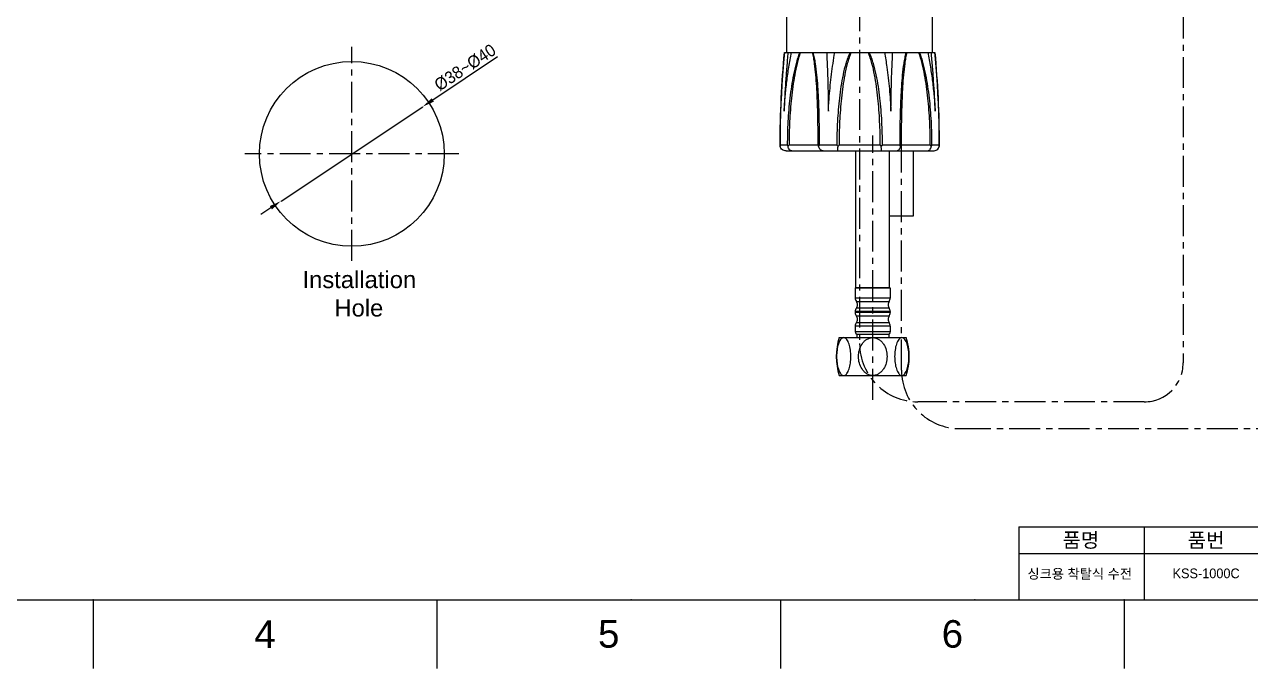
# Model space of a CAD drawing. Header units: millimetres. Extents: x 601 to 1195, y -13 to 407.
# Drawn here: x 813.2 to 1065.4, y -13.3 to 119.1 of the extents above; entities that cross this region are included whole.
import ezdxf

# ---------------------------------------------------------------- set-up
doc = ezdxf.new("R2010")
doc.units = ezdxf.units.MM
doc.header["$LTSCALE"] = 0.1
doc.linetypes.add('CENTERX2', pattern=[101.6, 63.5, -12.7, 12.7, -12.7])
for name, color, linetype in [('CENTER', 1, 'CENTERX2'), ('DIM', 3, 'Continuous'), ('FORM', 7, 'Continuous'), ('TEXT', 2, 'Continuous')]:
    doc.layers.add(name, color=color, linetype=linetype)
doc.styles.get("Standard").update_dxf_attribs({"font": 'arial.ttf'})
doc.dimstyles.new('ISO-25', dxfattribs={"dimtxt": 2.5, "dimasz": 2.5, "dimexe": 1.25, "dimexo": 0.625, "dimtad": 1, "dimlfac": 1.666667, "dimtxsty": 'Standard', "dimcen": 2.5, "dimadec": 0, "dimazin": 0, "dimtfac": 1, "dimtmove": 0, "dimatfit": 3, "dimfxl": 0, "dimarcsym": 0})

# ---------------------------------------------------------------- blocks, each defined once
blk = doc.blocks.new('*D2')
at = {"layer": 'Defpoints', "color": 0}
for p in [(895.12, 102.24), (865.98, 82.85)]:
    blk.add_point(p, dxfattribs=at)
at = {"layer": 'DIM', "color": 0, "lineweight": -2}
for p, q in [((910.49, 112.47), (897.2, 103.62)), ((865.98, 82.85), (895.12, 102.24)), ((863.9, 81.46), (861.82, 80.08))]:
    blk.add_line(p, q, dxfattribs=at)
at = {"layer": 'DIM', "color": 0}
for points in [[(896.97, 103.97), (897.43, 103.28), (895.12, 102.24)], [(863.67, 81.81), (864.13, 81.11), (865.98, 82.85)]]:
    blk.add_solid(points, dxfattribs=at)
at = {"layer": 'DIM', "color": 0, "insert": (903.85, 110.3), "char_height": 2.5, "attachment_point": 5, "rotation": 33.6436}
blk.add_mtext('{\\fMS PGothic|b0|i0|c129|p34;%%C38~%%C40}', dxfattribs=at)

msp = doc.modelspace()

# ---------------------------------------------------------------- linework, layer by layer
at = {"color": 7, "linetype": 'Continuous'}
for p, q in [((970.0157, 113.3903), (970.0157, 129.1703)), ((1000.0157, 113.3903), (1000.0157, 129.1703)), ((969.5371, 113.3903), (1000.4943, 113.3903)), ((968.6843, 98.6512), (968.647, 96.3417)), ((968.647, 96.3417), (968.6371, 94.1328)), ((968.6471, 96.3515), (968.6471, 96.3465)), ((968.6382, 94.3706), (968.6371, 94.1328)), ((968.6406, 94.0472), (968.6372, 94.1327)), ((968.6614, 94.3703), (970.1349, 94.3703)), ((970.4898, 94.3703), (976.4747, 94.3703)), ((976.768, 94.3703), (980.3254, 94.3703)), ((980.7837, 94.3703), (989.2477, 94.3703)), ((989.7061, 94.3703), (993.2634, 94.3703)), ((993.5567, 94.3703), (999.5416, 94.3703)), ((999.8965, 94.3703), (1001.37, 94.3703)), ((1001.3942, 94.1327), (1001.3908, 94.0472)), ((969.8766, 93.1703), (1000.1548, 93.1703))]:
    msp.add_line(p, q, dxfattribs=at)
for p, q in [((984.2629, 64.9703), (984.2629, 93.1703)), ((991.1629, 64.9703), (991.1629, 93.1703)), ((996.1055, 79.7903), (996.1055, 93.1703)), ((991.1629, 79.7903), (996.1055, 79.7903)), ((984.1129, 64.9703), (984.1129, 62.9071)), ((984.1135, 64.9703), (991.3124, 64.9703)), ((991.1629, 64.9703), (984.2629, 64.9703)), ((991.3129, 64.9703), (991.3129, 62.9071)), ((991.3129, 62.9071), (984.1129, 62.9071)), ((984.3379, 62.2075), (991.0879, 62.2075)), ((991.0879, 60.8331), (984.3379, 60.8331)), ((991.3129, 60.1336), (984.1129, 60.1336)), ((984.1129, 60.1336), (984.1129, 59.9071)), ((991.3129, 59.9071), (984.1129, 59.9071)), ((984.3379, 59.2075), (991.0879, 59.2075)), ((991.3129, 60.1336), (991.3129, 59.9071)), ((991.3129, 57.1336), (984.1129, 57.1336)), ((984.1129, 57.1336), (984.1129, 55.9703)), ((991.3129, 55.9703), (984.1129, 55.9703)), ((991.0879, 57.8331), (984.3379, 57.8331)), ((991.3129, 57.1336), (991.3129, 55.9703)), ((980.8132, 54.7703), (994.6126, 54.7703)), ((984.4129, 55.3703), (984.4129, 54.7703)), ((991.0124, 55.3703), (984.4134, 55.3703)), ((991.0129, 55.3703), (991.0129, 54.7703)), ((980.8132, 46.9703), (994.6126, 46.9703)), ((615.2102, 0.8691), (1180.8668, 0.8691)), ((827.3314, 0.8691), (827.3314, -13.2723)), ((898.0385, 0.8691), (898.0385, -13.2723)), ((968.7456, 0.8691), (968.7456, -13.2723)), ((1039.4526, 0.8691), (1039.4526, -13.2723))]:
    msp.add_line(p, q)
for points in [[(969.4159, 112.0144), (969.2818, 110.3768), (969.1522, 108.6373)], [(969.5371, 113.3903), (969.4154, 112.0093), (969.2811, 110.3673)], [(1000.8786, 108.6469), (1000.7496, 110.3768), (1000.6152, 112.0186), (1000.4943, 113.3903)], [(1000.8792, 108.6373), (1000.7503, 110.3673), (1000.616, 112.0093), (1000.6155, 112.0144)], [(969.1529, 108.6469), (969.032, 106.8311), (968.9219, 104.9279), (968.8252, 102.9337), (968.7449, 100.8433), (968.6841, 98.6414)], [(969.1522, 108.6373), (969.0314, 106.8214), (968.9213, 104.9182), (968.8247, 102.924), (968.7445, 100.8335)], [(1001.2067, 102.924), (1001.1101, 104.9182), (1001, 106.8214), (1000.8786, 108.6469)], [(1001.2062, 102.9337), (1001.1095, 104.9279), (1000.9994, 106.8311)], [(1001.3844, 96.3417), (1001.3473, 98.6414), (1001.2869, 100.8335), (1001.2062, 102.9337)], [(1001.3943, 94.1328), (1001.3843, 96.3515), (1001.3471, 98.6512), (1001.2866, 100.8433)]]:
    msp.add_lwpolyline(points, dxfattribs=at)
msp.add_circle((880.5517, 92.5419), 19)
for centre, radius, start, end in [((985.3129, 62.9071), 1.2, 180, 215.659088), ((985.3129, 60.1336), 1.2, 144.340912, 180), ((983.3629, 61.508), 1.2, 0, 35.659088), ((983.3629, 61.5327), 1.2, 324.340912, 358.82012), ((992.0629, 61.508), 1.2, 144.340912, 180), ((992.0629, 61.5327), 1.2, 181.179881, 215.659088), ((990.1129, 62.9071), 1.2, 324.340912, 0), ((990.1129, 60.1336), 1.2, 0, 35.659088), ((985.3129, 59.9071), 1.2, 180, 215.659088), ((983.3629, 58.508), 1.2, 0, 35.659088), ((983.3629, 58.5327), 1.2, 324.340912, 358.82012), ((992.0629, 58.508), 1.2, 144.340912, 180), ((992.0629, 58.5327), 1.2, 181.179881, 215.659088), ((990.1129, 59.9071), 1.2, 324.340912, 0), ((985.3129, 57.1336), 1.2, 144.340912, 180), ((984.7129, 55.9703), 0.6, 180, 247.5), ((990.7129, 55.9703), 0.6, 292.5, 0), ((990.1129, 57.1336), 1.2, 0, 35.659088), ((993.1879, 50.8703), 12.975, 162.507675, 197.492325), ((982.2379, 50.8703), 12.975, 342.507675, 17.492325)]:
    msp.add_arc(centre, radius, start, end)
for points, knots in [([(968.6614, 94.3703), (968.6614, 97.5892), (968.8191, 103.9386), (969.2669, 110.273), (969.5433, 113.3903)], [0, 0, 0, 0, 0.50703582, 1, 1, 1, 1]), ([(970.278, 113.3903), (970.1813, 112.3956), (970.0044, 110.3999), (969.7064, 106.3904), (969.5487, 103.3728), (969.4726, 101.3572)], [0, 0, 0, 0, 0.24856984, 0.49831275, 1, 1, 1, 1]), ([(969.4726, 101.3572), (969.5359, 102.3669), (969.6926, 104.3843), (970.0176, 107.4016), (970.4379, 110.4061), (970.7865, 112.3981), (970.978, 113.3903)], [0, 0, 0, 0, 0.25010747, 0.50017874, 0.75015944, 1, 1, 1, 1]), ([(972.6673, 113.3903), (972.52, 113.0254), (972.2582, 112.2779), (971.8176, 110.7482), (971.3786, 108.7937), (970.9696, 106.419), (970.6539, 104.0248), (970.4177, 101.6192), (970.1986, 98.402), (970.1349, 95.9828), (970.1349, 94.3703)], [0, 0, 0, 0, 0.06126094, 0.12314477, 0.24772698, 0.37281438, 0.4981224, 0.62353871, 0.74901064, 1, 1, 1, 1]), ([(972.8432, 113.3903), (972.7039, 113.0218), (972.4586, 112.2684), (972.0481, 110.7309), (971.641, 108.7721), (971.2623, 106.3965), (970.9701, 104.0044), (970.7515, 101.6027), (970.5488, 98.3922), (970.4898, 95.9789), (970.4898, 94.3703)], [0, 0, 0, 0, 0.06143078, 0.12341801, 0.24808617, 0.37317193, 0.49843571, 0.62378557, 0.74917916, 1, 1, 1, 1]), ([(976.4747, 94.3703), (976.4747, 95.9784), (976.456, 98.3894), (976.3855, 101.6005), (976.3043, 104.0013), (976.1862, 106.3921), (976.016, 108.7654), (975.8086, 110.7249), (975.5695, 112.2644), (975.4128, 113.02), (975.3176, 113.3903)], [0, 0, 0, 0, 0.25276616, 0.37894452, 0.50484981, 0.63033342, 0.75515407, 0.87882822, 0.93990395, 1, 1, 1, 1]), ([(976.768, 94.3703), (976.768, 95.9823), (976.7467, 98.3988), (976.6665, 101.6167), (976.5744, 104.0213), (976.441, 106.4139), (976.2498, 108.7861), (976.0185, 110.7416), (975.7554, 112.2736), (975.5849, 113.0236), (975.4828, 113.3903)], [0, 0, 0, 0, 0.25318273, 0.37953584, 0.50557087, 0.63111478, 0.75588834, 0.87934085, 0.94020563, 1, 1, 1, 1]), ([(978.2111, 113.3903), (978.2664, 112.3952), (978.3653, 110.399), (978.4697, 107.3962), (978.5394, 104.3804), (978.5681, 102.3659), (978.5775, 101.3572)], [0, 0, 0, 0, 0.24833514, 0.4979978, 0.74865272, 1, 1, 1, 1]), ([(978.5775, 101.3572), (978.629, 102.3667), (978.7436, 104.1316), (978.9681, 106.6471), (979.3028, 109.6556), (979.6393, 111.901), (979.9011, 113.3903)], [0, 0, 0, 0, 0.25033384, 0.43797245, 0.6254772, 1, 1, 1, 1]), ([(983.0248, 113.3903), (982.8503, 113.0284), (982.5452, 112.2832), (982.0475, 110.7536), (981.5724, 108.7973), (981.1473, 106.4203), (980.8295, 104.0252), (980.5972, 101.6192), (980.3856, 98.4018), (980.3254, 95.9827), (980.3254, 94.3703)], [0, 0, 0, 0, 0.06237532, 0.12477057, 0.24959217, 0.37450696, 0.49950294, 0.62456786, 0.74968731, 1, 1, 1, 1]), ([(983.266, 113.3903), (983.1019, 113.0246), (982.8179, 112.2731), (982.3584, 110.7355), (981.923, 108.775), (981.5343, 106.3975), (981.2439, 104.0047), (981.0319, 101.6026), (980.8387, 98.3919), (980.7837, 95.9788), (980.7837, 94.3703)], [0, 0, 0, 0, 0.06237858, 0.12477883, 0.24961386, 0.3745368, 0.49953514, 0.6245969, 0.7497084, 1, 1, 1, 1]), ([(989.2477, 94.3703), (989.2477, 95.9788), (989.1927, 98.3919), (988.9995, 101.6026), (988.7875, 104.0047), (988.4971, 106.3976), (988.1084, 108.775), (987.673, 110.7356), (987.2135, 112.2731), (986.9296, 113.0246), (986.7654, 113.3903)], [0, 0, 0, 0, 0.25029215, 0.37540391, 0.50046597, 0.62546464, 0.75038817, 0.87522364, 0.93762323, 1, 1, 1, 1]), ([(989.7061, 94.3703), (989.7061, 95.9827), (989.6459, 98.4018), (989.4342, 101.6192), (989.202, 104.0252), (988.8841, 106.4204), (988.459, 108.7973), (987.9839, 110.7537), (987.4862, 112.2832), (987.1811, 113.0284), (987.0066, 113.3903)], [0, 0, 0, 0, 0.25031351, 0.3754334, 0.50049892, 0.6254955, 0.7504111, 0.87523324, 0.93762738, 1, 1, 1, 1]), ([(990.1303, 113.3903), (990.3048, 112.3977), (990.7004, 109.9067), (991.1601, 105.8939), (991.3767, 102.8711), (991.4539, 101.3572)], [0, 0, 0, 0, 0.24962588, 0.62456981, 1, 1, 1, 1]), ([(991.4539, 101.3572), (991.4633, 102.3659), (991.492, 104.3804), (991.5617, 107.3962), (991.6661, 110.399), (991.765, 112.3952), (991.8203, 113.3903)], [0, 0, 0, 0, 0.25134724, 0.50200212, 0.75166477, 1, 1, 1, 1]), ([(994.5486, 113.3903), (994.4466, 113.0235), (994.276, 112.2736), (994.0129, 110.7415), (993.7816, 108.7861), (993.5904, 106.4139), (993.457, 104.0213), (993.365, 101.6167), (993.2848, 98.3988), (993.2634, 95.9823), (993.2634, 94.3703)], [0, 0, 0, 0, 0.05979534, 0.12065976, 0.24411191, 0.36888559, 0.49442931, 0.62046417, 0.74681731, 1, 1, 1, 1]), ([(994.7138, 113.3903), (994.6186, 113.02), (994.4619, 112.2644), (994.2228, 110.7249), (994.0154, 108.7654), (993.8452, 106.392), (993.7271, 104.0013), (993.6459, 101.6005), (993.5754, 98.3894), (993.5567, 95.9784), (993.5567, 94.3703)], [0, 0, 0, 0, 0.06009707, 0.12117248, 0.24484629, 0.36966702, 0.49515043, 0.62105556, 0.74723392, 1, 1, 1, 1]), ([(999.5416, 94.3703), (999.5416, 95.9789), (999.4826, 98.3922), (999.2799, 101.6027), (999.0613, 104.0045), (998.7691, 106.3966), (998.3904, 108.7721), (997.9833, 110.731), (997.5728, 112.2684), (997.3275, 113.0218), (997.1882, 113.3903)], [0, 0, 0, 0, 0.25082185, 0.37621584, 0.50156605, 0.62683048, 0.75191702, 0.8765851, 0.93857149, 1, 1, 1, 1]), ([(999.8965, 94.3703), (999.8965, 95.9828), (999.8328, 98.4021), (999.6137, 101.6192), (999.3775, 104.0249), (999.0618, 106.4191), (998.6528, 108.7937), (998.2138, 110.7482), (997.7732, 112.2779), (997.5114, 113.0254), (997.3641, 113.3903)], [0, 0, 0, 0, 0.25099048, 0.37646284, 0.50187953, 0.62718826, 0.75227655, 0.87685868, 0.93874151, 1, 1, 1, 1]), ([(999.0534, 113.3903), (999.245, 112.3981), (999.5935, 110.4061), (1000.0138, 107.4016), (1000.3388, 104.3843), (1000.4955, 102.3669), (1000.5588, 101.3572)], [0, 0, 0, 0, 0.24984051, 0.49982121, 0.74989251, 1, 1, 1, 1]), ([(1000.5588, 101.3572), (1000.4827, 103.3728), (1000.325, 106.3904), (1000.027, 110.3999), (999.8501, 112.3956), (999.7534, 113.3903)], [0, 0, 0, 0, 0.50168709, 0.75142998, 1, 1, 1, 1]), ([(1000.4881, 113.3903), (1000.7645, 110.273), (1001.2123, 103.9385), (1001.37, 97.5892), (1001.37, 94.3703)], [0, 0, 0, 0, 0.49296725, 1, 1, 1, 1]), ([(968.6371, 94.1328), (968.6371, 94.1525), (968.6391, 94.2322), (968.6495, 94.3116), (968.6614, 94.3703)], [0, 0, 0, 0, 0.24753902, 1, 1, 1, 1]), ([(969.8766, 93.1703), (969.7419, 93.1703), (969.4709, 93.2104), (969.1012, 93.388), (968.8039, 93.6718), (968.6792, 93.9181), (968.6406, 94.0472)], [0, 0, 0, 0, 0.24999341, 0.49984012, 0.74977707, 1, 1, 1, 1]), ([(970.1349, 94.3703), (970.1446, 94.343), (970.1878, 94.2315), (970.2427, 94.1248), (970.2893, 94.0472)], [0, 0, 0, 0, 0.24294212, 1, 1, 1, 1]), ([(970.2893, 94.0472), (970.3046, 94.0741), (970.3685, 94.1836), (970.4367, 94.2906), (970.4898, 94.3703)], [0, 0, 0, 0, 0.24413694, 1, 1, 1, 1]), ([(971.0799, 93.1703), (970.9912, 93.1703), (970.8032, 93.2154), (970.5644, 93.4049), (970.3827, 93.6926), (970.3126, 93.9231), (970.2893, 94.0472)], [0, 0, 0, 0, 0.20905117, 0.43838535, 0.70210913, 1, 1, 1, 1]), ([(976.4747, 94.3703), (976.4807, 94.3431), (976.5082, 94.2326), (976.5481, 94.1252), (976.5842, 94.0472)], [0, 0, 0, 0, 0.24473341, 1, 1, 1, 1]), ([(976.5842, 94.0472), (976.5973, 94.0742), (976.6536, 94.1846), (976.7172, 94.2913), (976.768, 94.3703)], [0, 0, 0, 0, 0.24174617, 1, 1, 1, 1]), ([(977.5416, 93.1703), (977.4377, 93.1703), (977.2213, 93.2138), (976.9339, 93.398), (976.7059, 93.6844), (976.6139, 93.9212), (976.5842, 94.0472)], [0, 0, 0, 0, 0.22387726, 0.46203019, 0.721056, 1, 1, 1, 1]), ([(980.3254, 94.3703), (980.3446, 94.3431), (980.4226, 94.2342), (980.5032, 94.1271), (980.5645, 94.0472)], [0, 0, 0, 0, 0.24846889, 1, 1, 1, 1]), ([(980.4466, 93.1703), (980.4539, 93.1703), (980.4693, 93.1946), (980.4825, 93.2375), (980.4999, 93.3132), (980.5158, 93.4139), (980.5316, 93.5416), (980.5512, 93.7552), (980.5604, 93.9267), (980.5645, 94.0472)], [0, 0, 0, 0, 0.02469778, 0.07824817, 0.1631522, 0.27883251, 0.42353698, 0.59466587, 1, 1, 1, 1]), ([(980.5645, 94.0472), (980.5839, 94.0738), (980.6598, 94.1796), (980.7321, 94.2879), (980.7837, 94.3703)], [0, 0, 0, 0, 0.25279089, 1, 1, 1, 1]), ([(989.2477, 94.3703), (989.2647, 94.3431), (989.3349, 94.2335), (989.4091, 94.1264), (989.4669, 94.0472)], [0, 0, 0, 0, 0.24658114, 1, 1, 1, 1]), ([(989.4669, 94.0472), (989.5282, 94.1271), (989.6088, 94.2342), (989.6868, 94.3431), (989.7061, 94.3703)], [0, 0, 0, 0, 0.7515311, 1, 1, 1, 1]), ([(989.5849, 93.1703), (989.5775, 93.1703), (989.5621, 93.1946), (989.5489, 93.2375), (989.5315, 93.3132), (989.5156, 93.4139), (989.4998, 93.5416), (989.4802, 93.7552), (989.471, 93.9267), (989.4669, 94.0472)], [0, 0, 0, 0, 0.02469778, 0.07824817, 0.16315221, 0.27883253, 0.42353701, 0.5946659, 1, 1, 1, 1]), ([(992.4898, 93.1703), (992.5937, 93.1703), (992.8101, 93.2138), (993.0975, 93.398), (993.3255, 93.6844), (993.4175, 93.9212), (993.4472, 94.0472)], [0, 0, 0, 0, 0.22387726, 0.46203019, 0.72105599, 1, 1, 1, 1]), ([(993.2634, 94.3703), (993.2806, 94.3435), (993.3464, 94.2384), (993.407, 94.13), (993.4472, 94.0472)], [0, 0, 0, 0, 0.25763286, 1, 1, 1, 1]), ([(993.4472, 94.0472), (993.4594, 94.0736), (993.5045, 94.1782), (993.5386, 94.2875), (993.5567, 94.3703)], [0, 0, 0, 0, 0.25580917, 1, 1, 1, 1]), ([(998.9516, 93.1703), (999.0402, 93.1703), (999.2282, 93.2154), (999.4671, 93.4049), (999.6487, 93.6926), (999.7188, 93.9231), (999.7421, 94.0472)], [0, 0, 0, 0, 0.20905117, 0.43838536, 0.70210914, 1, 1, 1, 1]), ([(999.5416, 94.3703), (999.5595, 94.3434), (999.6291, 94.2374), (999.6954, 94.1293), (999.7421, 94.0472)], [0, 0, 0, 0, 0.25511209, 1, 1, 1, 1]), ([(999.7421, 94.0472), (999.7579, 94.0736), (999.8171, 94.1774), (999.8667, 94.2867), (999.8965, 94.3703)], [0, 0, 0, 0, 0.25728556, 1, 1, 1, 1]), ([(1000.1548, 93.1703), (1000.2895, 93.1703), (1000.5605, 93.2104), (1000.9302, 93.388), (1001.2275, 93.6718), (1001.3522, 93.9181), (1001.3908, 94.0472)], [0, 0, 0, 0, 0.24999341, 0.49984011, 0.74977706, 1, 1, 1, 1]), ([(1001.37, 94.3703), (1001.374, 94.3506), (1001.388, 94.2721), (1001.3943, 94.1923), (1001.3943, 94.1328)], [0, 0, 0, 0, 0.25305697, 1, 1, 1, 1])]:
    msp.add_open_spline(points, degree=3, knots=knots, dxfattribs=at)
for points, knots in [([(981.7374, 54.7703), (981.6215, 54.7703), (981.438, 54.7056), (981.2394, 54.5438), (981.0357, 54.3123), (980.8198, 53.9378), (980.6165, 53.4152), (980.4596, 52.8272), (980.3098, 51.9759), (980.2393, 50.8704), (980.3098, 49.7648), (980.4596, 48.9135), (980.6165, 48.3255), (980.8198, 47.8028), (981.0357, 47.4283), (981.2394, 47.1969), (981.438, 47.0351), (981.6215, 46.9703), (981.7374, 46.9703)], [0, 0, 0, 0, 0.03928367, 0.0618229, 0.08674312, 0.14329231, 0.20724434, 0.27646939, 0.34921549, 0.49999545, 0.65077817, 0.72352612, 0.79275387, 0.85670755, 0.91325757, 0.93817755, 0.96071655, 1, 1, 1, 1]), ([(981.7374, 46.9703), (981.8532, 46.9703), (982.0367, 47.0351), (982.2353, 47.1969), (982.439, 47.4283), (982.6549, 47.8028), (982.8582, 48.3255), (983.0151, 48.9135), (983.1649, 49.7648), (983.2355, 50.8703), (983.1649, 51.9759), (983.0151, 52.8272), (982.8582, 53.4152), (982.6549, 53.9378), (982.439, 54.3123), (982.2353, 54.5438), (982.0367, 54.7056), (981.8532, 54.7703), (981.7374, 54.7703)], [0, 0, 0, 0, 0.0392833, 0.06182239, 0.08674253, 0.14329231, 0.20724565, 0.27647225, 0.34921835, 0.5000006, 0.65078266, 0.72352858, 0.79275477, 0.85670774, 0.91325725, 0.93817738, 0.96071652, 1, 1, 1, 1]), ([(987.7129, 46.9703), (987.4888, 46.9703), (987.0377, 47.0416), (986.4251, 47.3376), (985.9046, 47.7731), (985.3458, 48.4795), (984.8914, 49.5242), (984.7146, 50.8703), (984.8914, 52.2165), (985.3458, 53.2612), (985.9046, 53.9676), (986.425, 54.403), (987.0376, 54.6989), (987.4888, 54.7703), (987.7129, 54.7703)], [0, 0, 0, 0, 0.06252833, 0.12510076, 0.18767543, 0.25026938, 0.37508702, 0.49999876, 0.62492096, 0.74974253, 0.81232471, 0.87488775, 0.93745627, 1, 1, 1, 1]), ([(987.7129, 54.7703), (987.937, 54.7703), (988.3879, 54.6991), (989.0005, 54.4033), (989.5209, 53.9679), (990.0797, 53.2616), (990.5344, 52.217), (990.7113, 50.8707), (990.5346, 49.5244), (990.0801, 48.4796), (989.5213, 47.7731), (989.0008, 47.3376), (988.3882, 47.0416), (987.937, 46.9703), (987.7129, 46.9703)], [0, 0, 0, 0, 0.06251207, 0.12505937, 0.18763114, 0.25021483, 0.37503736, 0.49995678, 0.62489129, 0.74973317, 0.81232208, 0.87489914, 0.93746549, 1, 1, 1, 1]), ([(993.6885, 54.7703), (993.5726, 54.7703), (993.3891, 54.7056), (993.1905, 54.5438), (992.9869, 54.3123), (992.771, 53.9378), (992.5676, 53.4152), (992.4108, 52.8272), (992.2609, 51.9759), (992.1904, 50.8703), (992.2609, 49.7648), (992.4108, 48.9135), (992.5676, 48.3255), (992.771, 47.8029), (992.9869, 47.4283), (993.1905, 47.1969), (993.3891, 47.0351), (993.5726, 46.9703), (993.6885, 46.9703)], [0, 0, 0, 0, 0.03928394, 0.06182335, 0.08674383, 0.14329307, 0.20724536, 0.27647032, 0.34921574, 0.49999839, 0.65078204, 0.723527, 0.79275197, 0.85670476, 0.91325437, 0.93817553, 0.96071543, 1, 1, 1, 1]), ([(993.6885, 46.9703), (993.8044, 46.9703), (993.9879, 47.0351), (994.1865, 47.1969), (994.3901, 47.4283), (994.606, 47.8028), (994.8094, 48.3255), (994.9662, 48.9135), (995.1161, 49.7648), (995.1866, 50.8703), (995.1161, 51.9759), (994.9662, 52.8272), (994.8094, 53.4151), (994.606, 53.9378), (994.3901, 54.3123), (994.1865, 54.5438), (993.9879, 54.7056), (993.8044, 54.7703), (993.6885, 54.7703)], [0, 0, 0, 0, 0.03928379, 0.06182309, 0.08674348, 0.14329347, 0.20724728, 0.27647426, 0.34922037, 0.50000351, 0.6507829, 0.72352775, 0.79275271, 0.85670528, 0.91325479, 0.93817574, 0.9607155, 1, 1, 1, 1])]:
    msp.add_open_spline(points, degree=3, knots=knots)
for p in [(827.3314, 0.8691), (938.0385, 0.8691), (1008.7456, 0.8691), (1039.4526, 0.8691)]:
    msp.add_point(p)
at = {"layer": 'CENTER'}
for p, q in [((1051.5738, 163.2581), (1051.5738, 49.5605)), ((985.0157, 154.6043), (985.0157, 53.5605)), ((880.5517, 70.5419), (880.5517, 114.5419)), ((987.7129, 41.9703), (987.7129, 96.2979)), ((993.6342, 48.0517), (993.6342, 96.2979)), ((902.5517, 92.5419), (858.5517, 92.5419)), ((1043.5738, 41.5605), (997.0157, 41.5605)), ((1005.6342, 36.0517), (1088.7483, 36.0517))]:
    msp.add_line(p, q, dxfattribs=at)
for centre, radius, start, end in [((997.0157, 53.5605), 12, 180, 270), ((1005.6342, 48.0517), 12, 180, 270), ((1043.5738, 49.5605), 8, 270, 0)]:
    msp.add_arc(centre, radius, start, end, dxfattribs=at)
at = {"layer": 'FORM'}
for p, q in [((1017.7878, 15.8691), (1180.8668, 15.8691)), ((1017.7878, 15.8691), (1017.7878, 0.8691)), ((1043.5576, 15.8691), (1043.5576, 0.8691)), ((1017.7878, 10.3691), (1120.8668, 10.3691))]:
    msp.add_line(p, q, dxfattribs=at)

# ---------------------------------------------------------------- texts
at = {"char_height": 5.6566, "attachment_point": 5}
for s, insert in [('4', (862.685, -6.2016)), ('5', (933.392, -6.2016)), ('6', (1004.0991, -6.2016))]:
    msp.add_mtext_dynamic_manual_height_columns(s, width=50, gutter_width=12.5, heights=[0], dxfattribs=dict(at, insert=insert))
at = {"layer": 'TEXT', "insert": (867.6384, 68.442), "char_height": 3.5, "attachment_point": 1}
msp.add_mtext_dynamic_manual_height_columns('{\\W2.03891; }Installation \\P{\\W6.86844; }Hole', width=28.122448, gutter_width=12.5, heights=[0], dxfattribs=at)
at = {"layer": 'TEXT', "linetype": 'CENTERX2', "attachment_point": 5}
for s, insert, char_height in [('{\\fHYGothic-Medium|b0|i0|c129|p18;품명}', (1030.519, 12.9738), 3), ('{\\fHYGothic-Medium|b0|i0|c129|p18;품번}', (1056.2887, 12.9738), 3), ('{\\fHYGothic-Medium|b0|i0|c129|p18;싱크용 착탈식 수전}', (1030.2854, 6.0875), 2), ('{\\fHYGothic-Medium|b0|i0|c129|p18;KSS-1000C}', (1056.2887, 6.2713), 2)]:
    msp.add_mtext_dynamic_manual_height_columns(s, width=60, gutter_width=12.5, heights=[0], dxfattribs=dict(at, insert=insert, char_height=char_height))

# ---------------------------------------------------------------- dimensions: what is measured, and where the dimension line sits
at = {"layer": 'DIM'}
dim = msp.add_diameter_dim_2p(p1=(865.9829, 82.8465), p2=(895.1204, 102.2374), text='{\\fMS PGothic|b0|i0|c129|p34;%%C38~%%C40}', dimstyle='ISO-25', dxfattribs=at)
dim.commit()
dim.dimension.update_dxf_attribs({"geometry": '*D2', "text_midpoint": (903.8493, 110.2986)})

doc.saveas('drawing.dxf')
